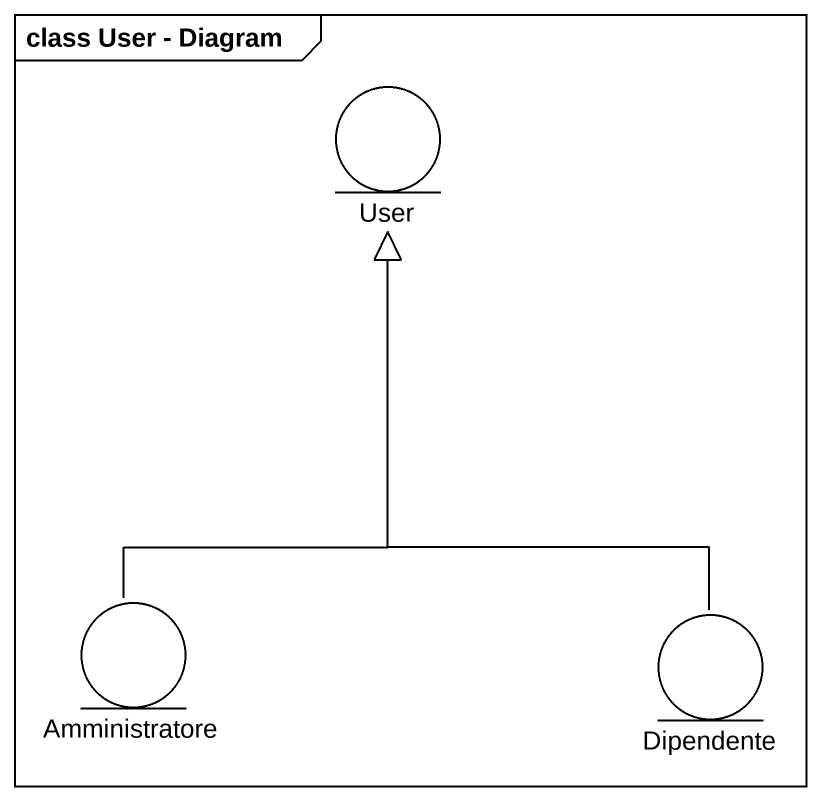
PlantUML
@startuml
mainframe class User - Diagram
entity User
entity Amministratore
entity Dipendente
Amministratore -up-|> User
Dipendente -up-|> User
@enduml
